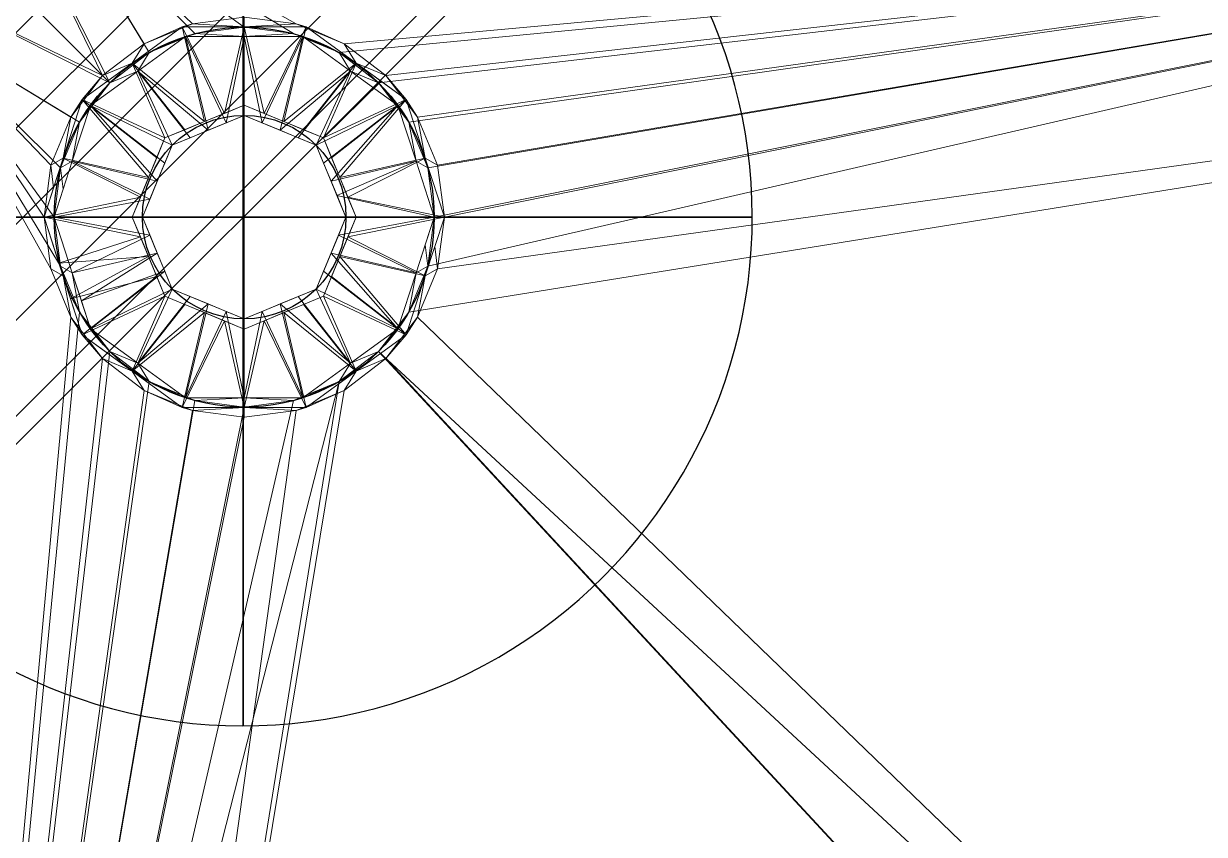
# Model space of a CAD drawing. Header units: millimetres. Extents: x -1 to 1201, y -701 to 1.
# Drawn here: x 726.5 to 900.5, y -350 to -230.5 of the extents above; entities that cross this region are included whole.
import ezdxf

# ---------------------------------------------------------------- set-up
doc = ezdxf.new("R2010")
doc.units = ezdxf.units.MM
for name, color, linetype in [('IQ_200_3D', 1, 'Continuous'), ('IQ_204_2D', 7, 'Continuous'), ('IQ_204_3D', 7, 'Continuous'), ('IQ_CON_DRAIN_INT', 7, 'Continuous')]:
    doc.layers.add(name, color=color, linetype=linetype)

# ---------------------------------------------------------------- blocks, each defined once
blk = doc.blocks.new('*X1')
at = {"color": 0}
for p, q in [((313.993, 2209.039), (321.505, 2216.552)), ((314.108, 2207.74), (322.804, 2216.436)), ((314.158, 2210.619), (319.926, 2216.386)), ((314.399, 2206.617), (323.928, 2216.145)), ((314.821, 2205.625), (324.919, 2215.723)), ((315.101, 2212.976), (317.568, 2215.443)), ((315.354, 2204.743), (325.801, 2215.191)), ((315.985, 2203.96), (326.584, 2214.559))]:
    blk.add_line(p, q, dxfattribs=at)
blk = doc.blocks.new('drain')
blk.add_line((-2.1213, -2.1213), (2.1213, 2.1213))
at = {"extrusion": (-1, 0, 0)}
blk.add_line((0, 2.1213, -2.1213), (0, -2.1213, 2.1213), dxfattribs=at)
at = {"extrusion": (0, -1, 0)}
blk.add_line((-2.1213, 0, -2.1213), (2.1213, 0, 2.1213), dxfattribs=at)
at = {"extrusion": (-1, 0, 0)}
for start, end in [(45, 225), (225, 45)]:
    blk.add_arc((0, 0), 3, start, end, dxfattribs=at)
for start, end in [(45, 225), (225, 45)]:
    blk.add_arc((0, 0), 3, start, end)
at = {"extrusion": (0, -1, 0)}
for start, end in [(45, 225), (225, 45)]:
    blk.add_arc((0, 0), 3, start, end, dxfattribs=at)
at = {"xscale": 0.4000000000000909, "yscale": 0.4000000000000909, "zscale": 0.4000000000000909}
blk.add_blockref('*X1', (-128.5971, -883.6206), dxfattribs=at)
at = {"extrusion": (-1, 0, 0), "xscale": 0.3999999999999773, "yscale": 0.3999999999999773, "zscale": 0.3999999999999773}
blk.add_blockref('*X1', (-128.5971, -883.6206), dxfattribs=at)
at = {"extrusion": (0, -1, 0), "xscale": 0.4000000000000909, "yscale": 0.4000000000000909, "zscale": 0.4000000000000909}
blk.add_blockref('*X1', (-128.5971, -883.6206), dxfattribs=at)

msp = doc.modelspace()

# ---------------------------------------------------------------- linework, layer by layer
at = {"layer": 'IQ_204_2D'}
for radius in [28, 15]:
    msp.add_circle((759, -259), radius, dxfattribs=at)

# ---------------------------------------------------------------- block references
at = {"layer": 'IQ_CON_DRAIN_INT', "xscale": 25, "yscale": 25, "zscale": 25}
msp.add_blockref('drain', (758.87, -259), dxfattribs=at)

# ---------------------------------------------------------------- meshes
at = {"layer": 'IQ_200_3D', "lineweight": 18}
mesh = msp.add_polyface(dxfattribs=at)
corners = [(1200, 0, 850), (1200, -700, 850), (0, -700, 850), (0, 0, 850), (675, -230, 850), (675, -530, 850), (676.87, -544.24, 850), (682.37, -557.5, 850), (691.11, -568.89, 850), (702.5, -577.63, 850), (715.76, -583.13, 850), (730, -585, 850), (1030, -585, 850), (1044.24, -583.13, 850), (1057.5, -577.63, 850), (1068.89, -568.89, 850), (1077.63, -557.5, 850), (1083.13, -544.24, 850), (1085, -530, 850), (1085, -230, 850), (1083.13, -215.76, 850), (1077.63, -202.5, 850), (1068.89, -191.11, 850), (1057.5, -182.37, 850), (1044.24, -176.87, 850), (1030, -175, 850), (730, -175, 850), (715.76, -176.87, 850), (702.5, -182.37, 850), (691.11, -191.11, 850), (682.37, -202.5, 850), (676.87, -215.76, 850), (684, -168, 850), (683.45, -163.86, 850), (681.86, -160, 850), (679.31, -156.69, 850), (676, -154.14, 850), (672.14, -152.55, 850), (668, -152, 850), (663.86, -152.55, 850), (660, -154.14, 850), (656.69, -156.69, 850), (654.14, -160, 850), (652.55, -163.86, 850), (652, -168, 850), (652.55, -172.14, 850), (654.14, -176, 850), (656.69, -179.31, 850), (660, -181.86, 850), (663.86, -183.45, 850), (668, -184, 850), (672.14, -183.45, 850), (676, -181.86, 850), (679.31, -179.31, 850), (681.86, -176, 850), (683.45, -172.14, 850)]
mesh.append_faces([[corners[k] for k in face] for face in [(14, 1, 13), (18, 1, 17), (9, 2, 8), (23, 0, 22), (20, 0, 19), (42, 3, 41), (40, 3, 39), (38, 0, 37)]], dxfattribs={"vtx0": -1, "vtx1": -1})
mesh.append_faces([[corners[k] for k in face] for face in [(1, 14, 15), (1, 15, 16), (1, 18, 19, 0), (0, 23, 24), (33, 27, 28, 32), (34, 26, 27, 33), (28, 55, 32), (29, 52, 53), (30, 51, 52, 29), (4, 47, 48), (3, 44, 45, 2), (3, 42, 43)]], dxfattribs={"vtx0": -1, "vtx2": -1})
mesh.append_faces([[corners[k] for k in face] for face in [(0, 25, 26, 36), (2, 45, 46, 5)]], dxfattribs={"vtx0": -1, "vtx2": -1, "vtx3": -1})
mesh.append_faces([[corners[k] for k in face] for face in [(16, 17, 1), (12, 13, 1), (9, 10, 2), (7, 8, 2), (10, 11, 2), (21, 22, 0), (20, 21, 0), (24, 25, 0), (5, 6, 2), (53, 54, 29), (50, 51, 30), (6, 7, 2), (34, 35, 26), (36, 37, 0), (35, 36, 26), (43, 44, 3), (40, 41, 3)]], dxfattribs={"vtx1": -1, "vtx2": -1})
mesh.append_faces([[corners[k] for k in face] for face in [(11, 12, 1, 2), (54, 55, 28, 29), (4, 5, 46, 47), (30, 31, 49, 50), (31, 4, 48, 49), (38, 39, 3, 0)]], dxfattribs={"vtx1": -1, "vtx3": -1})
mesh = msp.add_polyface(dxfattribs=at)
corners = [(1200, -700, 900), (1200, -23, 900), (0, -23, 900), (0, -700, 900), (675, -530, 900), (675, -230, 900), (676.87, -215.76, 900), (682.37, -202.5, 900), (691.11, -191.11, 900), (702.5, -182.37, 900), (715.76, -176.87, 900), (730, -175, 900), (1030, -175, 900), (1044.24, -176.87, 900), (1057.5, -182.37, 900), (1068.89, -191.11, 900), (1077.63, -202.5, 900), (1083.13, -215.76, 900), (1085, -230, 900), (1085, -530, 900), (1083.13, -544.24, 900), (1077.63, -557.5, 900), (1068.89, -568.89, 900), (1057.5, -577.63, 900), (1044.24, -583.13, 900), (1030, -585, 900), (730, -585, 900), (715.76, -583.13, 900), (702.5, -577.63, 900), (691.11, -568.89, 900), (682.37, -557.5, 900), (676.87, -544.24, 900), (652, -168, 900), (652.55, -163.86, 900), (654.14, -160, 900), (656.69, -156.69, 900), (660, -154.14, 900), (663.86, -152.55, 900), (668, -152, 900), (672.14, -152.55, 900), (676, -154.14, 900), (679.31, -156.69, 900), (681.86, -160, 900), (683.45, -163.86, 900), (684, -168, 900), (683.45, -172.14, 900), (681.86, -176, 900), (679.31, -179.31, 900), (676, -181.86, 900), (672.14, -183.45, 900), (668, -184, 900), (663.86, -183.45, 900), (660, -181.86, 900), (656.69, -179.31, 900), (654.14, -176, 900), (652.55, -172.14, 900)]
mesh.append_faces([[corners[k] for k in face] for face in [(16, 1, 15), (21, 0, 20), (28, 3, 27), (47, 8, 46), (36, 2, 35), (35, 2, 34), (33, 2, 32), (49, 7, 48), (54, 5, 53), (50, 7, 49), (31, 3, 30)]], dxfattribs={"vtx0": -1, "vtx1": -1})
mesh.append_faces([[corners[k] for k in face] for face in [(1, 12, 13), (1, 13, 14), (1, 17, 18), (9, 45, 46, 8), (10, 42, 43, 9), (42, 10, 11, 41), (0, 21, 22), (0, 23, 24), (26, 3, 0, 25), (3, 26, 27), (2, 36, 37), (48, 7, 8, 47), (51, 6, 7, 50), (52, 5, 6, 51)]], dxfattribs={"vtx0": -1, "vtx2": -1})
mesh.append_faces([[corners[k] for k in face] for face in [(16, 17, 1), (14, 15, 1), (43, 44, 9), (44, 45, 9), (19, 20, 0), (22, 23, 0), (29, 30, 3), (28, 29, 3), (24, 25, 0), (37, 38, 2), (40, 41, 11), (39, 40, 1), (33, 34, 2), (31, 4, 3), (52, 53, 5), (54, 55, 3)]], dxfattribs={"vtx1": -1, "vtx2": -1})
mesh.append_faces([[corners[k] for k in face] for face in [(11, 12, 1, 40), (4, 5, 54, 3)]], dxfattribs={"vtx1": -1, "vtx2": -1, "vtx3": -1})
mesh.append_faces([[corners[k] for k in face] for face in [(18, 19, 0, 1), (38, 39, 1, 2), (55, 32, 2, 3)]], dxfattribs={"vtx1": -1, "vtx3": -1})
mesh = msp.add_polyface(dxfattribs=at)
corners = [(1050, -230, 700), (1049.32, -224.82, 700), (1047.32, -220, 700), (1044.14, -215.86, 700), (1040, -212.68, 700), (1035.18, -210.68, 700), (1030, -210, 700), (730, -210, 700), (724.82, -210.68, 700), (720, -212.68, 700), (715.86, -215.86, 700), (712.68, -220, 700), (710.68, -224.82, 700), (710, -230, 700), (710, -530, 700), (710.68, -535.18, 700), (712.68, -540, 700), (715.86, -544.14, 700), (720, -547.32, 700), (724.82, -549.32, 700), (730, -550, 700), (1030, -550, 700), (1035.18, -549.32, 700), (1040, -547.32, 700), (1044.14, -544.14, 700), (1047.32, -540, 700), (1049.32, -535.18, 700), (1050, -530, 700), (787, -259, 700), (786.05, -266.25, 700), (783.25, -273, 700), (778.8, -278.8, 700), (773, -283.25, 700), (766.25, -286.05, 700), (759, -287, 700), (751.75, -286.05, 700), (745, -283.25, 700), (739.2, -278.8, 700), (734.75, -273, 700), (731.95, -266.25, 700), (731, -259, 700), (731.95, -251.75, 700), (734.75, -245, 700), (739.2, -239.2, 700), (745, -234.75, 700), (751.75, -231.95, 700), (759, -231, 700), (766.25, -231.95, 700), (773, -234.75, 700), (778.8, -239.2, 700), (783.25, -245, 700), (786.05, -251.75, 700)]
mesh.append_faces([[corners[k] for k in face] for face in [(29, 6, 28), (37, 14, 36), (49, 6, 48), (40, 13, 39)]], dxfattribs={"vtx0": -1, "vtx1": -1})
mesh.append_faces([[corners[k] for k in face] for face in [(21, 27, 31)]], dxfattribs={"vtx0": -1, "vtx1": -1, "vtx2": -1})
mesh.append_faces([[corners[k] for k in face] for face in [(32, 20, 21, 31), (14, 32, 33), (15, 18, 19, 14), (14, 37, 38), (7, 47, 48, 6), (7, 46, 47), (6, 0, 1, 5), (5, 1, 2, 4), (6, 51, 28), (13, 42, 43, 12)]], dxfattribs={"vtx0": -1, "vtx2": -1})
mesh.append_faces([[corners[k] for k in face] for face in [(6, 29, 30, 0), (14, 19, 20, 32)]], dxfattribs={"vtx0": -1, "vtx2": -1, "vtx3": -1})
mesh.append_faces([[corners[k] for k in face] for face in [(43, 8, 9, 10)]], dxfattribs={"vtx0": -1, "vtx3": -1})
mesh.append_faces([[corners[k] for k in face] for face in [(35, 36, 14), (34, 35, 14), (33, 34, 14), (50, 51, 6), (49, 50, 6), (44, 45, 7), (41, 42, 13), (40, 41, 13), (11, 12, 43, 10), (45, 46, 7)]], dxfattribs={"vtx1": -1, "vtx2": -1})
mesh.append_faces([[corners[k] for k in face] for face in [(25, 26, 22, 23), (21, 22, 26, 27), (27, 0, 30, 31), (13, 14, 38, 39), (43, 44, 7, 8)]], dxfattribs={"vtx1": -1, "vtx3": -1})
mesh.append_faces([[corners[k] for k in face] for face in [(23, 24, 25), (16, 17, 18, 15), (2, 3, 4)]], dxfattribs={"vtx2": -1})
mesh = msp.add_polyface(dxfattribs=at)
corners = [(1030, -210, 698.5), (1035.18, -210.68, 698.5), (1040, -212.68, 698.5), (1044.14, -215.86, 698.5), (1047.32, -220, 698.5), (1049.32, -224.82, 698.5), (1050, -230, 698.5), (1050, -530, 698.5), (1049.5, -534.45, 698.5), (1048.02, -538.68, 698.5), (1045.64, -542.47, 698.5), (1042.47, -545.64, 698.5), (1038.68, -548.02, 698.5), (1034.45, -549.5, 698.5), (1030, -550, 698.5), (730, -550, 698.5), (724.82, -549.32, 698.5), (720, -547.32, 698.5), (715.86, -544.14, 698.5), (712.68, -540, 698.5), (710.68, -535.18, 698.5), (710, -530, 698.5), (710, -230, 698.5), (710.68, -224.82, 698.5), (712.68, -220, 698.5), (715.86, -215.86, 698.5), (720, -212.68, 698.5), (724.82, -210.68, 698.5), (730, -210, 698.5), (729.5, -259, 698.5), (730.51, -266.64, 698.5), (733.45, -273.75, 698.5), (738.14, -279.86, 698.5), (744.25, -284.55, 698.5), (751.36, -287.49, 698.5), (759, -288.5, 698.5), (766.64, -287.49, 698.5), (773.75, -284.55, 698.5), (779.86, -279.86, 698.5), (784.55, -273.75, 698.5), (787.49, -266.64, 698.5), (788.5, -259, 698.5), (787.49, -251.36, 698.5), (784.55, -244.25, 698.5), (779.86, -238.14, 698.5), (773.75, -233.45, 698.5), (766.64, -230.51, 698.5), (759, -229.5, 698.5), (751.36, -230.51, 698.5), (744.25, -233.45, 698.5), (738.14, -238.14, 698.5), (733.45, -244.25, 698.5), (730.51, -251.36, 698.5)]
mesh.append_faces([[corners[k] for k in face] for face in [(45, 0, 44), (42, 0, 41), (49, 28, 48), (8, 14, 7), (34, 21, 33)]], dxfattribs={"vtx0": -1, "vtx1": -1})
mesh.append_faces([[corners[k] for k in face] for face in [(0, 6, 40, 41)]], dxfattribs={"vtx0": -1, "vtx1": -1, "vtx3": -1})
mesh.append_faces([[corners[k] for k in face] for face in [(28, 46, 47), (50, 27, 28, 49), (22, 51, 52), (22, 29, 30), (28, 47, 48), (31, 21, 22, 30), (21, 15, 16, 20), (20, 16, 17, 19)]], dxfattribs={"vtx0": -1, "vtx2": -1})
mesh.append_faces([[corners[k] for k in face] for face in [(21, 35, 36, 15)]], dxfattribs={"vtx0": -1, "vtx2": -1, "vtx3": -1})
mesh.append_faces([[corners[k] for k in face] for face in [(50, 25, 26, 27)]], dxfattribs={"vtx0": -1, "vtx3": -1})
mesh.append_faces([[corners[k] for k in face] for face in [(18, 19, 17)]], dxfattribs={"vtx1": -1})
mesh.append_faces([[corners[k] for k in face] for face in [(42, 43, 0), (43, 44, 0), (24, 25, 50, 23), (52, 29, 22), (34, 35, 21), (32, 33, 21), (31, 32, 21), (36, 37, 15)]], dxfattribs={"vtx1": -1, "vtx2": -1})
mesh.append_faces([[corners[k] for k in face] for face in [(38, 39, 7, 14)]], dxfattribs={"vtx1": -1, "vtx2": -1, "vtx3": -1})
mesh.append_faces([[corners[k] for k in face] for face in [(4, 5, 1, 2), (0, 1, 5, 6), (45, 46, 28, 0), (22, 23, 50, 51), (6, 7, 39, 40), (37, 38, 14, 15), (8, 9, 13, 14), (9, 10, 12, 13)]], dxfattribs={"vtx1": -1, "vtx3": -1})
mesh.append_faces([[corners[k] for k in face] for face in [(2, 3, 4), (10, 11, 12)]], dxfattribs={"vtx2": -1})
at = {"layer": 'IQ_204_3D', "lineweight": 18}
mesh = msp.add_polyface(dxfattribs=at)
corners = [(788.5, -259, 698.5), (788.5, -259, 689.84), (782.87, -241.66, 689.84), (768.12, -230.94, 689.84), (749.88, -230.94, 689.84), (735.13, -241.66, 689.84), (729.5, -259, 689.84), (729.5, -259, 698.5), (730.51, -251.36, 698.5), (733.45, -244.25, 698.5), (738.14, -238.14, 698.5), (744.25, -233.45, 698.5), (751.36, -230.51, 698.5), (759, -229.5, 698.5), (766.64, -230.51, 698.5), (773.75, -233.45, 698.5), (779.86, -238.14, 698.5), (784.55, -244.25, 698.5), (787.49, -251.36, 698.5), (742.51, -236.3, 689.84), (775.49, -236.3, 689.84), (732.32, -250.33, 689.84), (785.68, -250.33, 689.84), (730.91, -254.67, 689.84), (729.5, -259, 694.82), (759, -230.94, 689.84)]
mesh.append_faces([[corners[k] for k in face] for face in [(14, 25, 13), (9, 21, 8), (21, 9, 5), (16, 20, 15), (3, 15, 20), (5, 10, 19), (2, 17, 22), (15, 3, 14), (20, 16, 2), (25, 14, 3)]], dxfattribs={"vtx0": -1, "vtx1": -1})
mesh.append_faces([[corners[k] for k in face] for face in [(24, 8, 23)]], dxfattribs={"vtx0": -1, "vtx1": -1, "vtx2": -1})
mesh.append_faces([[corners[k] for k in face] for face in [(11, 4, 19), (19, 10, 11), (25, 12, 13), (18, 1, 22), (8, 21, 23), (12, 25, 4)]], dxfattribs={"vtx0": -1, "vtx2": -1})
mesh.append_faces([[corners[k] for k in face] for face in [(9, 10, 5), (11, 12, 4), (16, 17, 2), (17, 18, 22)]], dxfattribs={"vtx1": -1, "vtx2": -1})
mesh.append_faces([[corners[k] for k in face] for face in [(23, 6, 24), (18, 0, 1), (24, 7, 8)]], dxfattribs={"vtx2": -1})
mesh = msp.add_polyface(dxfattribs=at)
corners = [(729.5, -259, 689.84), (735.13, -241.66, 689.84), (749.88, -230.94, 689.84), (768.12, -230.94, 689.84), (782.87, -241.66, 689.84), (788.5, -259, 689.84), (775.5, -259, 682.62), (770.67, -247.33, 682.62), (759, -242.5, 682.62), (747.33, -247.33, 682.62), (742.5, -259, 682.62), (764.83, -244.92, 682.62), (753.17, -244.92, 682.62), (744.92, -253.17, 682.62), (732.32, -250.33, 689.84), (773.08, -253.17, 682.62), (785.68, -250.33, 689.84), (742.51, -236.3, 689.84), (775.49, -236.3, 689.84), (756.08, -243.71, 682.62), (759, -230.94, 689.84), (761.92, -243.71, 682.62), (746.12, -250.25, 682.62), (743.71, -256.08, 682.62), (771.88, -250.25, 682.62), (774.29, -256.08, 682.62), (750.25, -246.12, 682.62), (779.18, -238.98, 689.84), (767.75, -246.12, 682.62)]
mesh.append_faces([[corners[k] for k in face] for face in [(25, 5, 6)]], dxfattribs={"vtx0": -1})
mesh.append_faces([[corners[k] for k in face] for face in [(7, 4, 24), (20, 19, 2), (3, 21, 20), (8, 20, 21), (5, 25, 16), (19, 20, 8)]], dxfattribs={"vtx0": -1, "vtx1": -1})
mesh.append_faces([[corners[k] for k in face] for face in [(3, 11, 21), (23, 0, 14), (17, 12, 26), (7, 18, 27), (11, 3, 18), (9, 1, 17), (12, 17, 2), (4, 15, 24), (7, 27, 4), (1, 9, 22), (14, 13, 23), (15, 4, 16), (18, 7, 28)]], dxfattribs={"vtx0": -1, "vtx2": -1})
mesh.append_faces([[corners[k] for k in face] for face in [(14, 1, 13), (19, 12, 2), (22, 13, 1), (28, 11, 18), (25, 15, 16), (26, 9, 17)]], dxfattribs={"vtx1": -1, "vtx2": -1})
mesh.append_faces([[corners[k] for k in face] for face in [(23, 10, 0)]], dxfattribs={"vtx2": -1})
mesh = msp.add_polyface(dxfattribs=at)
corners = [(787, -259, 690.72), (787, -259, 698.5), (786.05, -251.75, 698.5), (783.25, -245, 698.5), (778.8, -239.2, 698.5), (773, -234.75, 698.5), (766.25, -231.95, 698.5), (759, -231, 698.5), (751.75, -231.95, 698.5), (745, -234.75, 698.5), (739.2, -239.2, 698.5), (734.75, -245, 698.5), (731.95, -251.75, 698.5), (731, -259, 698.5), (731, -259, 690.72), (736.35, -242.54, 690.72), (750.35, -232.37, 690.72), (767.65, -232.37, 690.72), (781.65, -242.54, 690.72), (743.35, -237.46, 690.72), (774.65, -237.46, 690.72), (733.67, -250.77, 690.72), (784.33, -250.77, 690.72), (732.34, -254.89, 690.72), (731, -259, 695.32), (759, -232.37, 690.72)]
mesh.append_faces([[corners[k] for k in face] for face in [(7, 25, 6), (12, 21, 11), (15, 11, 21), (5, 20, 4), (20, 5, 17), (19, 10, 15), (22, 3, 18), (6, 17, 5), (18, 4, 20), (17, 6, 25)]], dxfattribs={"vtx0": -1, "vtx1": -1})
mesh.append_faces([[corners[k] for k in face] for face in [(23, 12, 24)]], dxfattribs={"vtx0": -1, "vtx1": -1, "vtx2": -1})
mesh.append_faces([[corners[k] for k in face] for face in [(15, 10, 11), (16, 8, 9), (18, 3, 4), (22, 2, 3)]], dxfattribs={"vtx0": -1, "vtx2": -1})
mesh.append_faces([[corners[k] for k in face] for face in [(19, 16, 9), (9, 10, 19), (7, 8, 25), (22, 0, 2), (23, 21, 12), (16, 25, 8)]], dxfattribs={"vtx1": -1, "vtx2": -1})
mesh.append_faces([[corners[k] for k in face] for face in [(24, 14, 23), (0, 1, 2), (12, 13, 24)]], dxfattribs={"vtx2": -1})
mesh = msp.add_polyface(dxfattribs=at)
corners = [(787, -259, 698.5), (787, -259, 700), (786.05, -251.75, 700), (783.25, -245, 700), (778.8, -239.2, 700), (773, -234.75, 700), (766.25, -231.95, 700), (759, -231, 700), (751.75, -231.95, 700), (745, -234.75, 700), (739.2, -239.2, 700), (734.75, -245, 700), (731.95, -251.75, 700), (731, -259, 700), (731, -259, 698.5), (731.95, -251.75, 698.5), (734.75, -245, 698.5), (739.2, -239.2, 698.5), (745, -234.75, 698.5), (751.75, -231.95, 698.5), (759, -231, 698.5), (766.25, -231.95, 698.5), (773, -234.75, 698.5), (778.8, -239.2, 698.5), (783.25, -245, 698.5), (786.05, -251.75, 698.5)]
mesh.append_faces([[corners[k] for k in face] for face in [(2, 25, 0, 1), (15, 12, 13, 14)]], dxfattribs={"vtx0": -1})
mesh.append_faces([[corners[k] for k in face] for face in [(3, 24, 25, 2), (5, 22, 23, 4), (4, 23, 24, 3), (6, 21, 22, 5), (21, 6, 7, 20), (8, 19, 20, 7), (9, 18, 19, 8), (11, 16, 17, 10), (10, 17, 18, 9), (12, 15, 16, 11)]], dxfattribs={"vtx0": -1, "vtx2": -1})
mesh = msp.add_polyface(dxfattribs=at)
corners = [(787, -259, 690.72), (781.65, -242.54, 690.72), (767.65, -232.37, 690.72), (750.35, -232.37, 690.72), (736.35, -242.54, 690.72), (731, -259, 690.72), (744, -259, 683.5), (748.39, -248.39, 683.5), (759, -244, 683.5), (769.61, -248.39, 683.5), (774, -259, 683.5), (753.7, -246.2, 683.5), (764.3, -246.2, 683.5), (746.2, -253.7, 683.5), (771.8, -253.7, 683.5), (743.35, -237.46, 690.72), (774.65, -237.46, 690.72), (761.65, -245.1, 683.5), (759, -232.37, 690.72), (756.35, -245.1, 683.5), (747.3, -251.05, 683.5), (733.67, -250.77, 690.72), (772.67, -255.79, 683.5), (784.33, -250.77, 690.72), (770.7, -251.05, 683.5), (751.05, -247.3, 683.5), (766.95, -247.3, 683.5), (745.1, -256.35, 683.5)]
mesh.append_faces([[corners[k] for k in face] for face in [(27, 5, 6)]], dxfattribs={"vtx0": -1})
mesh.append_faces([[corners[k] for k in face] for face in [(18, 17, 2), (3, 19, 18), (17, 18, 8), (5, 27, 21)]], dxfattribs={"vtx0": -1, "vtx1": -1})
mesh.append_faces([[corners[k] for k in face] for face in [(13, 4, 21), (15, 25, 11), (18, 19, 8), (9, 1, 16), (16, 12, 26), (22, 0, 23), (11, 3, 15), (4, 13, 20), (3, 11, 19), (23, 14, 22), (1, 9, 24), (15, 7, 25), (12, 16, 2)]], dxfattribs={"vtx0": -1, "vtx2": -1})
mesh.append_faces([[corners[k] for k in face] for face in [(24, 14, 1), (20, 7, 4), (17, 12, 2), (23, 1, 14), (15, 4, 7), (26, 9, 16), (27, 13, 21)]], dxfattribs={"vtx1": -1, "vtx2": -1})
mesh.append_faces([[corners[k] for k in face] for face in [(22, 10, 0)]], dxfattribs={"vtx2": -1})
mesh = msp.add_polyface(dxfattribs=at)
corners = [(742.5, -259, 682.62), (747.33, -247.33, 682.62), (759, -242.5, 682.62), (770.67, -247.33, 682.62), (775.5, -259, 682.62), (775.5, -259, 668.5), (770.67, -247.33, 668.5), (759, -242.5, 668.5), (747.33, -247.33, 668.5), (742.5, -259, 668.5), (745.2, -252.49, 668.5), (744.92, -253.17, 682.62), (746.12, -250.25, 682.62), (753.17, -244.92, 668.5), (753.17, -244.92, 682.62), (756.08, -243.71, 682.62), (773.08, -253.17, 668.5), (773.08, -253.17, 682.62), (774.15, -255.74, 682.62), (764.83, -244.92, 682.62), (764.83, -244.92, 668.5), (761.92, -243.71, 668.5), (743.85, -255.74, 668.5), (750.25, -246.12, 682.62), (750.25, -246.12, 668.5), (756.08, -243.71, 668.5), (771.88, -250.25, 668.5), (771.88, -250.25, 682.62), (774.29, -256.08, 668.5), (767.75, -246.12, 682.62), (767.75, -246.12, 668.5), (761.92, -243.71, 682.62), (743.71, -256.08, 682.62)]
mesh.append_faces([[corners[k] for k in face] for face in [(28, 4, 5), (32, 9, 0)]], dxfattribs={"vtx0": -1})
mesh.append_faces([[corners[k] for k in face] for face in [(4, 28, 18), (18, 16, 17), (9, 32, 22)]], dxfattribs={"vtx0": -1, "vtx1": -1})
mesh.append_faces([[corners[k] for k in face] for face in [(8, 12, 1), (10, 11, 12)]], dxfattribs={"vtx0": -1, "vtx2": -1})
mesh.append_faces([[corners[k] for k in face] for face in [(10, 22, 11), (8, 10, 12), (28, 16, 18), (32, 11, 22)]], dxfattribs={"vtx1": -1, "vtx2": -1})
mesh.append_faces([[corners[k] for k in face] for face in [(15, 2, 7, 25), (25, 13, 14, 15), (24, 8, 1, 23), (13, 24, 23, 14), (2, 31, 21, 7), (19, 29, 30, 20), (3, 27, 26, 6), (6, 30, 29, 3), (27, 17, 16, 26), (31, 19, 20, 21)]], dxfattribs={"vtx1": -1, "vtx3": -1})
mesh = msp.add_polyface(dxfattribs=at)
corners = [(742.5, -259, 668.5), (747.33, -247.33, 668.5), (759, -242.5, 668.5), (770.67, -247.33, 668.5), (775.5, -259, 668.5), (759, -259, 668.5)]
mesh.append_faces([[corners[k] for k in face] for face in [(3, 4, 5, 2)]], dxfattribs={"vtx2": -1})
mesh.append_faces([[corners[k] for k in face] for face in [(5, 0, 1, 2)]], dxfattribs={"vtx3": -1})
mesh = msp.add_polyface(dxfattribs=at)
corners = [(774, -259, 683.5), (769.61, -248.39, 683.5), (759, -244, 683.5), (748.39, -248.39, 683.5), (744, -259, 683.5), (744, -259, 670), (748.39, -248.39, 670), (759, -244, 670), (769.61, -248.39, 670), (774, -259, 670), (746.44, -253.1, 670), (746.2, -253.7, 683.5), (747.3, -251.05, 683.5), (753.7, -246.2, 670), (753.7, -246.2, 683.5), (756.35, -245.1, 683.5), (771.8, -253.7, 670), (771.8, -253.7, 683.5), (772.78, -256.05, 683.5), (764.3, -246.2, 683.5), (764.3, -246.2, 670), (761.65, -245.1, 670), (745.22, -256.05, 670), (751.05, -247.3, 683.5), (751.05, -247.3, 670), (756.35, -245.1, 670), (770.7, -251.05, 670), (770.7, -251.05, 683.5), (772.9, -256.35, 670), (766.95, -247.3, 683.5), (766.95, -247.3, 670), (761.65, -245.1, 683.5), (745.1, -256.35, 683.5)]
mesh.append_faces([[corners[k] for k in face] for face in [(18, 28, 0), (17, 16, 18), (22, 32, 5)]], dxfattribs={"vtx0": -1, "vtx1": -1})
mesh.append_faces([[corners[k] for k in face] for face in [(11, 22, 10), (7, 2, 15, 25), (14, 13, 25, 15), (23, 24, 13, 14), (21, 31, 2, 7), (30, 29, 19, 20), (3, 6, 24, 23), (26, 27, 1, 8), (12, 10, 6), (29, 30, 8, 1), (16, 17, 27, 26), (20, 19, 31, 21), (18, 16, 28), (22, 11, 32)]], dxfattribs={"vtx0": -1, "vtx2": -1})
mesh.append_faces([[corners[k] for k in face] for face in [(9, 0, 28), (4, 5, 32)]], dxfattribs={"vtx1": -1})
mesh.append_faces([[corners[k] for k in face] for face in [(3, 12, 6), (12, 11, 10)]], dxfattribs={"vtx1": -1, "vtx2": -1})
mesh = msp.add_polyface(dxfattribs=at)
corners = [(774, -259, 670), (769.61, -248.39, 670), (759, -244, 670), (748.39, -248.39, 670), (744, -259, 670), (759, -259, 670)]
mesh.append_faces([[corners[k] for k in face] for face in [(3, 4, 5, 2)]], dxfattribs={"vtx2": -1})
mesh.append_faces([[corners[k] for k in face] for face in [(5, 0, 1, 2)]], dxfattribs={"vtx3": -1})
mesh = msp.add_polyface(dxfattribs=at)
corners = [(729.5, -259, 689.84), (735.13, -276.34, 689.84), (749.88, -287.06, 689.84), (768.12, -287.06, 689.84), (782.87, -276.34, 689.84), (788.5, -259, 689.84), (788.5, -259, 698.5), (787.49, -266.64, 698.5), (784.55, -273.75, 698.5), (779.86, -279.86, 698.5), (773.75, -284.55, 698.5), (766.64, -287.49, 698.5), (759, -288.5, 698.5), (751.36, -287.49, 698.5), (744.25, -284.55, 698.5), (738.14, -279.86, 698.5), (733.45, -273.75, 698.5), (730.51, -266.64, 698.5), (729.5, -259, 698.5), (775.49, -281.7, 689.84), (742.51, -281.7, 689.84), (785.68, -267.67, 689.84), (732.32, -267.67, 689.84), (787.09, -263.33, 689.84), (788.5, -259, 694.82), (759, -287.06, 689.84)]
mesh.append_faces([[corners[k] for k in face] for face in [(11, 3, 10), (8, 21, 7), (13, 25, 12), (21, 8, 4), (4, 9, 19), (1, 16, 22), (15, 20, 14), (2, 14, 20), (25, 13, 2)]], dxfattribs={"vtx0": -1, "vtx1": -1})
mesh.append_faces([[corners[k] for k in face] for face in [(24, 7, 23)]], dxfattribs={"vtx0": -1, "vtx1": -1, "vtx2": -1})
mesh.append_faces([[corners[k] for k in face] for face in [(4, 8, 9), (10, 3, 19), (7, 21, 23), (19, 9, 10), (25, 11, 12), (17, 0, 22), (11, 25, 3), (2, 13, 14)]], dxfattribs={"vtx0": -1, "vtx2": -1})
mesh.append_faces([[corners[k] for k in face] for face in [(15, 16, 1), (1, 20, 15), (16, 17, 22)]], dxfattribs={"vtx1": -1, "vtx2": -1})
mesh.append_faces([[corners[k] for k in face] for face in [(24, 6, 7), (23, 5, 24), (17, 18, 0)]], dxfattribs={"vtx2": -1})
mesh = msp.add_polyface(dxfattribs=at)
corners = [(788.5, -259, 689.84), (782.87, -276.34, 689.84), (768.12, -287.06, 689.84), (749.88, -287.06, 689.84), (735.13, -276.34, 689.84), (729.5, -259, 689.84), (742.5, -259, 682.62), (747.33, -270.67, 682.62), (759, -275.5, 682.62), (770.67, -270.67, 682.62), (775.5, -259, 682.62), (753.17, -273.08, 682.62), (764.83, -273.08, 682.62), (773.08, -264.83, 682.62), (785.68, -267.67, 689.84), (731.7, -265.78, 689.84), (744.92, -264.83, 682.62), (746.12, -267.75, 682.62), (775.49, -281.7, 689.84), (742.51, -281.7, 689.84), (761.92, -274.29, 682.62), (759, -287.06, 689.84), (756.08, -274.29, 682.62), (771.88, -267.75, 682.62), (774.29, -261.92, 682.62), (733.42, -271.06, 689.84), (743.71, -261.92, 682.62), (767.75, -271.88, 682.62), (738.82, -279.02, 689.84), (750.25, -271.88, 682.62)]
mesh.append_faces([[corners[k] for k in face] for face in [(26, 5, 6)]], dxfattribs={"vtx0": -1})
mesh.append_faces([[corners[k] for k in face] for face in [(7, 4, 17), (21, 20, 2), (8, 21, 22), (17, 25, 16), (20, 21, 8), (3, 22, 21), (25, 17, 4), (5, 26, 15)]], dxfattribs={"vtx0": -1, "vtx1": -1})
mesh.append_faces([[corners[k] for k in face] for face in [(24, 0, 14), (18, 12, 27), (11, 3, 19), (9, 1, 18), (16, 25, 15), (12, 18, 2), (3, 11, 22), (1, 9, 23), (14, 13, 24), (19, 7, 29)]], dxfattribs={"vtx0": -1, "vtx2": -1})
mesh.append_faces([[corners[k] for k in face] for face in [(14, 1, 13), (20, 12, 2), (28, 4, 7, 19), (29, 11, 19), (23, 13, 1), (26, 16, 15), (27, 9, 18)]], dxfattribs={"vtx1": -1, "vtx2": -1})
mesh.append_faces([[corners[k] for k in face] for face in [(24, 10, 0)]], dxfattribs={"vtx2": -1})
mesh = msp.add_polyface(dxfattribs=at)
corners = [(787, -259, 698.5), (787, -259, 690.72), (781.65, -275.46, 690.72), (767.65, -285.63, 690.72), (750.35, -285.63, 690.72), (736.35, -275.46, 690.72), (731, -259, 690.72), (731, -259, 698.5), (731.95, -266.25, 698.5), (734.75, -273, 698.5), (739.2, -278.8, 698.5), (745, -283.25, 698.5), (751.75, -286.05, 698.5), (759, -287, 698.5), (766.25, -286.05, 698.5), (773, -283.25, 698.5), (778.8, -278.8, 698.5), (783.25, -273, 698.5), (786.05, -266.25, 698.5), (774.65, -280.54, 690.72), (743.35, -280.54, 690.72), (784.33, -267.23, 690.72), (733.67, -267.23, 690.72), (785.66, -263.11, 690.72), (787, -259, 695.32), (759, -285.63, 690.72)]
mesh.append_faces([[corners[k] for k in face] for face in [(15, 3, 14), (18, 21, 17), (2, 17, 21), (22, 9, 5), (20, 11, 4), (11, 20, 10), (19, 16, 2), (4, 12, 25), (13, 25, 12)]], dxfattribs={"vtx0": -1, "vtx1": -1})
mesh.append_faces([[corners[k] for k in face] for face in [(23, 18, 24)]], dxfattribs={"vtx0": -1, "vtx1": -1, "vtx2": -1})
mesh.append_faces([[corners[k] for k in face] for face in [(5, 9, 10), (10, 20, 5), (22, 8, 9)]], dxfattribs={"vtx0": -1, "vtx2": -1})
mesh.append_faces([[corners[k] for k in face] for face in [(16, 17, 2), (19, 3, 15), (15, 16, 19), (23, 21, 18), (13, 14, 25), (22, 6, 8), (3, 25, 14), (11, 12, 4)]], dxfattribs={"vtx1": -1, "vtx2": -1})
mesh.append_faces([[corners[k] for k in face] for face in [(24, 1, 23), (6, 7, 8), (18, 0, 24)]], dxfattribs={"vtx2": -1})
mesh = msp.add_polyface(dxfattribs=at)
corners = [(731, -259, 690.72), (736.35, -275.46, 690.72), (750.35, -285.63, 690.72), (767.65, -285.63, 690.72), (781.65, -275.46, 690.72), (787, -259, 690.72), (774, -259, 683.5), (769.61, -269.61, 683.5), (759, -274, 683.5), (748.39, -269.61, 683.5), (744, -259, 683.5), (764.3, -271.8, 683.5), (753.7, -271.8, 683.5), (771.8, -264.3, 683.5), (746.2, -264.3, 683.5), (774.65, -280.54, 690.72), (743.35, -280.54, 690.72), (756.35, -272.9, 683.5), (759, -285.63, 690.72), (761.65, -272.9, 683.5), (770.7, -266.95, 683.5), (784.33, -267.23, 690.72), (733.67, -267.23, 690.72), (745.1, -261.65, 683.5), (735.01, -271.34, 690.72), (766.95, -270.7, 683.5), (751.05, -270.7, 683.5), (772.9, -261.65, 683.5), (747.3, -266.95, 683.5)]
mesh.append_faces([[corners[k] for k in face] for face in [(27, 5, 6), (0, 23, 10)]], dxfattribs={"vtx0": -1})
mesh.append_faces([[corners[k] for k in face] for face in [(18, 17, 2), (3, 19, 18), (17, 18, 8), (5, 27, 21), (1, 28, 24)]], dxfattribs={"vtx0": -1, "vtx1": -1})
mesh.append_faces([[corners[k] for k in face] for face in [(1, 9, 28), (13, 4, 21), (14, 22, 24), (15, 25, 11), (18, 19, 8), (9, 1, 16), (16, 12, 26), (11, 3, 15), (4, 13, 20), (3, 11, 19), (15, 7, 25), (12, 16, 2)]], dxfattribs={"vtx0": -1, "vtx2": -1})
mesh.append_faces([[corners[k] for k in face] for face in [(20, 7, 4), (17, 12, 2), (0, 22, 23), (15, 4, 7), (14, 23, 22), (28, 14, 24), (26, 9, 16), (27, 13, 21)]], dxfattribs={"vtx1": -1, "vtx2": -1})
mesh = msp.add_polyface(dxfattribs=at)
corners = [(787, -259, 700), (787, -259, 698.5), (786.05, -266.25, 698.5), (783.25, -273, 698.5), (778.8, -278.8, 698.5), (773, -283.25, 698.5), (766.25, -286.05, 698.5), (759, -287, 698.5), (751.75, -286.05, 698.5), (745, -283.25, 698.5), (739.2, -278.8, 698.5), (734.75, -273, 698.5), (731.95, -266.25, 698.5), (731, -259, 698.5), (731, -259, 700), (731.95, -266.25, 700), (734.75, -273, 700), (739.2, -278.8, 700), (745, -283.25, 700), (751.75, -286.05, 700), (759, -287, 700), (766.25, -286.05, 700), (773, -283.25, 700), (778.8, -278.8, 700), (783.25, -273, 700), (786.05, -266.25, 700)]
mesh.append_faces([[corners[k] for k in face] for face in [(15, 12, 13, 14), (2, 25, 0, 1)]], dxfattribs={"vtx0": -1})
mesh.append_faces([[corners[k] for k in face] for face in [(16, 11, 12, 15), (18, 9, 10, 17), (17, 10, 11, 16), (19, 8, 9, 18), (8, 19, 20, 7), (21, 6, 7, 20), (22, 5, 6, 21), (24, 3, 4, 23), (23, 4, 5, 22), (25, 2, 3, 24)]], dxfattribs={"vtx0": -1, "vtx2": -1})
mesh = msp.add_polyface(dxfattribs=at)
corners = [(775.5, -259, 682.62), (770.67, -270.67, 682.62), (759, -275.5, 682.62), (747.33, -270.67, 682.62), (742.5, -259, 682.62), (742.5, -259, 668.5), (747.33, -270.67, 668.5), (759, -275.5, 668.5), (770.67, -270.67, 668.5), (775.5, -259, 668.5), (772.8, -265.51, 668.5), (773.08, -264.83, 682.62), (771.88, -267.75, 682.62), (764.83, -273.08, 668.5), (764.83, -273.08, 682.62), (761.92, -274.29, 682.62), (745.2, -265.51, 682.62), (744.92, -264.83, 668.5), (746.12, -267.75, 668.5), (753.17, -273.08, 682.62), (753.17, -273.08, 668.5), (756.08, -274.29, 668.5), (774.15, -262.26, 668.5), (767.75, -271.88, 682.62), (767.75, -271.88, 668.5), (761.92, -274.29, 668.5), (743.85, -262.26, 682.62), (750.25, -271.88, 682.62), (750.25, -271.88, 668.5), (756.08, -274.29, 682.62), (774.29, -261.92, 682.62), (743.71, -261.92, 668.5)]
mesh.append_faces([[corners[k] for k in face] for face in [(31, 4, 5), (30, 9, 0)]], dxfattribs={"vtx0": -1})
mesh.append_faces([[corners[k] for k in face] for face in [(16, 18, 3), (9, 30, 22), (4, 31, 26)]], dxfattribs={"vtx0": -1, "vtx1": -1})
mesh.append_faces([[corners[k] for k in face] for face in [(8, 12, 1), (16, 17, 18), (10, 11, 12), (3, 18, 6), (17, 16, 26)]], dxfattribs={"vtx0": -1, "vtx2": -1})
mesh.append_faces([[corners[k] for k in face] for face in [(8, 10, 12), (10, 22, 11), (30, 11, 22), (31, 17, 26)]], dxfattribs={"vtx1": -1, "vtx2": -1})
mesh.append_faces([[corners[k] for k in face] for face in [(15, 2, 7, 25), (13, 24, 23, 14), (2, 29, 21, 7), (25, 13, 14, 15), (6, 28, 27, 3), (24, 8, 1, 23), (28, 20, 19, 27), (29, 19, 20, 21)]], dxfattribs={"vtx1": -1, "vtx3": -1})
mesh = msp.add_polyface(dxfattribs=at)
corners = [(775.5, -259, 668.5), (770.67, -270.67, 668.5), (759, -275.5, 668.5), (747.33, -270.67, 668.5), (742.5, -259, 668.5), (759, -259, 668.5)]
mesh.append_faces([[corners[k] for k in face] for face in [(1, 2, 5, 0)]], dxfattribs={"vtx1": -1})
mesh.append_faces([[corners[k] for k in face] for face in [(3, 4, 5, 2)]], dxfattribs={"vtx2": -1})
mesh = msp.add_polyface(dxfattribs=at)
corners = [(744, -259, 683.5), (748.39, -269.61, 683.5), (759, -274, 683.5), (769.61, -269.61, 683.5), (774, -259, 683.5), (774, -259, 670), (769.61, -269.61, 670), (759, -274, 670), (748.39, -269.61, 670), (744, -259, 670), (771.56, -264.9, 670), (771.8, -264.3, 683.5), (770.7, -266.95, 683.5), (764.3, -271.8, 670), (764.3, -271.8, 683.5), (761.65, -272.9, 683.5), (746.2, -264.3, 683.5), (746.2, -264.3, 670), (747.3, -266.95, 670), (753.7, -271.8, 683.5), (753.7, -271.8, 670), (756.35, -272.9, 670), (772.78, -261.95, 670), (766.95, -270.7, 683.5), (766.95, -270.7, 670), (761.65, -272.9, 670), (745.22, -261.95, 670), (745.1, -261.65, 683.5), (747.3, -266.95, 683.5), (751.05, -270.7, 683.5), (751.05, -270.7, 670), (756.35, -272.9, 683.5), (772.9, -261.65, 683.5)]
mesh.append_faces([[corners[k] for k in face] for face in [(27, 9, 0)]], dxfattribs={"vtx0": -1})
mesh.append_faces([[corners[k] for k in face] for face in [(22, 32, 5)]], dxfattribs={"vtx0": -1, "vtx1": -1})
mesh.append_faces([[corners[k] for k in face] for face in [(17, 16, 28, 18), (7, 2, 15, 25), (12, 10, 6), (23, 24, 13, 14), (21, 31, 2, 7), (18, 28, 1, 8), (14, 13, 25, 15), (16, 17, 26), (11, 22, 10), (29, 30, 8, 1), (3, 6, 24, 23), (19, 20, 30, 29), (20, 19, 31, 21), (27, 26, 9), (22, 11, 32)]], dxfattribs={"vtx0": -1, "vtx2": -1})
mesh.append_faces([[corners[k] for k in face] for face in [(4, 5, 32)]], dxfattribs={"vtx1": -1})
mesh.append_faces([[corners[k] for k in face] for face in [(3, 12, 6), (12, 11, 10), (27, 16, 26)]], dxfattribs={"vtx1": -1, "vtx2": -1})
mesh = msp.add_polyface(dxfattribs=at)
corners = [(744, -259, 670), (748.39, -269.61, 670), (759, -274, 670), (769.61, -269.61, 670), (774, -259, 670), (759, -259, 670)]
mesh.append_faces([[corners[k] for k in face] for face in [(5, 2, 3, 4)]], dxfattribs={"vtx0": -1})
mesh.append_faces([[corners[k] for k in face] for face in [(5, 0, 1, 2)]], dxfattribs={"vtx3": -1})

doc.saveas('drawing.dxf')
